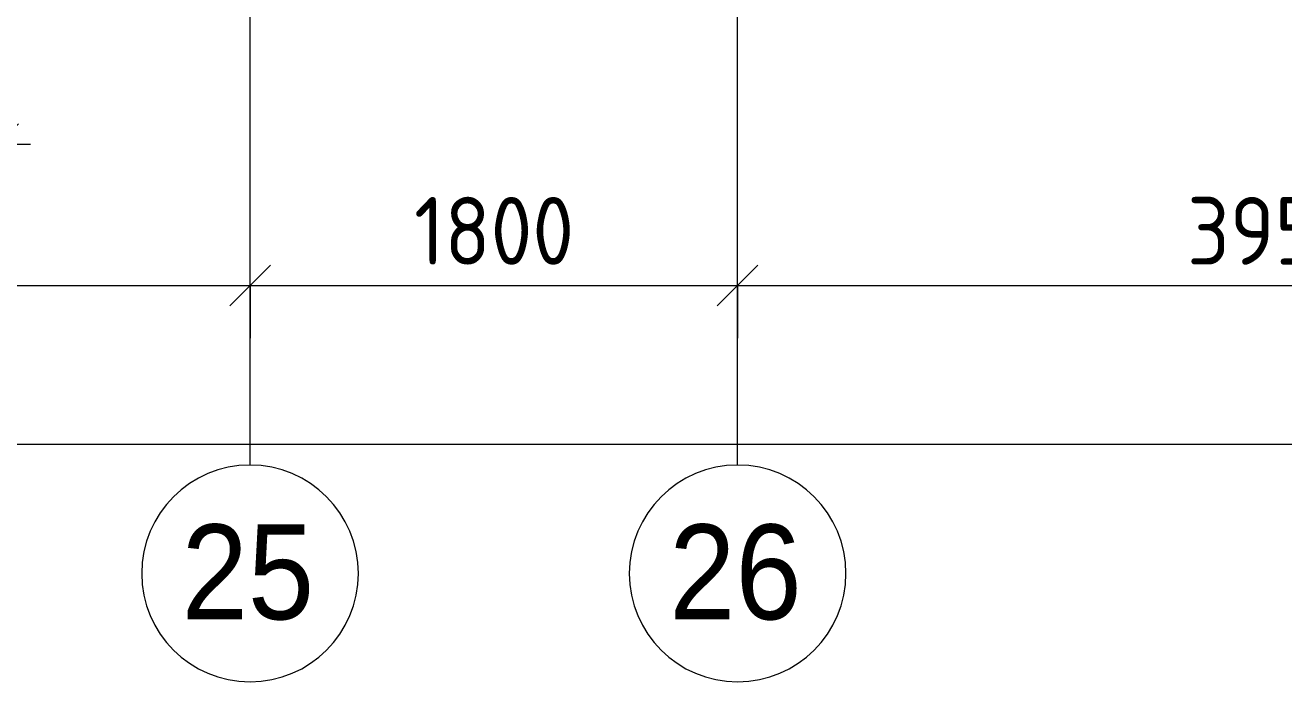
# Model space of a CAD drawing. Header units: millimetres. Extents: x 957 to 67880, y -2706 to 27400.
# Drawn here: x 34500 to 39147, y -2706 to -283 of the extents above; entities that cross this region are included whole.
import ezdxf

# ---------------------------------------------------------------- set-up
doc = ezdxf.new("R2010")
doc.units = ezdxf.units.MM
for name, color, linetype, lineweight in [('A-ANNO-DIMS', 7, 'Continuous', 9), ('A-ANNO-DIMS-100', 7, 'Continuous', 9), ('Оси', 7, 'Continuous', 9), ('Оси-1', 7, 'Continuous', 20)]:
    doc.layers.add(name, color=color, linetype=linetype, lineweight=lineweight)
doc.styles.add('Arial', font='arial.ttf', dxfattribs={"width": 0.9, "height": 350})
doc.styles.add('ISOCPEUR_2', font='isocpeur.ttf', dxfattribs={"width": 0.9, "height": 250})
doc.styles.add('ISOCPEUR_3', font='isocpeur.ttf', dxfattribs={"width": 0.9, "height": 200})
doc.dimstyles.new('ISO-2_0_0_9К_Средний_округл2', dxfattribs={"dimscale": 304.8, "dimtxt": 199.196235, "dimasz": 0.492126, "dimexe": 0.393701, "dimexo": 0, "dimgap": 0, "dimtad": 1, "dimdec": 0, "dimrnd": 10, "dimzin": 0, "dimdsep": 46, "dimtxsty": 'ISOCPEUR_3', "dimblk1": 'OBLIQUE', "dimblk2": 'OBLIQUE', "dimsah": 1, "dimcen": 0.09, "dimdle": 0.393701, "dimazin": 0, "dimtfac": 1, "dimtdec": 4, "dimtix": 1, "dimtmove": 0, "dimatfit": 3, "dimfxl": 1, "dimtvp": 1, "dimtolj": 1, "dimtzin": 0, "dimarcsym": 2})
doc.dimstyles.new('ISO-2_5_0_9К_БОЛЬШОЙ', dxfattribs={"dimscale": 304.8, "dimtxt": 248.995294, "dimasz": 0.492126, "dimexe": 0.393701, "dimexo": 0.984252, "dimgap": 0, "dimtad": 1, "dimdec": 0, "dimrnd": 10, "dimzin": 0, "dimdsep": 46, "dimtxsty": 'ISOCPEUR_2', "dimblk1": 'OBLIQUE', "dimblk2": 'OBLIQUE', "dimsah": 1, "dimcen": 0.09, "dimdle": 0.393701, "dimazin": 0, "dimtfac": 1, "dimtdec": 4, "dimtix": 1, "dimtmove": 0, "dimatfit": 3, "dimfxl": 1, "dimtvp": 1, "dimtolj": 1, "dimtzin": 0, "dimarcsym": 2})

# ---------------------------------------------------------------- blocks, each defined once
blk = doc.blocks.new('Ось сетки - D8-29747960-План расстановки мебели и оборудования 3 этажа в осях 23-33')
at = {"layer": 'Оси-1'}
for start, end in [(360, 180), (180, 360)]:
    blk.add_arc((0, 0), 4, start, end, dxfattribs=at)
blk = doc.blocks.new('DIMBLOCK21-План расстановки мебели и оборудования 3 этажа в осях 23-33')
at = {"layer": 'A-ANNO-DIMS-100'}
for p, q in [((33500.5, -308), (33500.5, -842.6)), ((33500.5, -722.6), (33500.5, -308)), ((34400.5, -308), (34400.5, -842.6)), ((34400.5, -722.6), (34400.5, -308)), ((33380.5, -722.6), (34520.5, -722.6))]:
    blk.add_line(p, q, dxfattribs=at)
at = {"layer": 'A-ANNO-DIMS-100', "lineweight": 20}
for p, q in [((33500.5, -722.6), (33575.5, -647.6)), ((34400.5, -722.6), (34475.5, -647.6)), ((33500.5, -722.6), (33425.5, -797.6)), ((34400.5, -722.6), (34325.5, -797.6))]:
    blk.add_line(p, q, dxfattribs=at)
at = {"layer": 'A-ANNO-DIMS-100', "color": 0, "insert": (33760.8, -461.3), "char_height": 200, "width": 455.087, "attachment_point": 1, "line_spacing_factor": 1.149209, "style": 'ISOCPEUR_3'}
blk.add_mtext('900', dxfattribs=at)
blk = doc.blocks.new('_Oblique')
at = {"color": 0, "linetype": 'ByBlock', "lineweight": -2}
blk.add_line((-0.5, -0.5), (0.5, 0.5), dxfattribs=at)
blk = doc.blocks.new('DIMBLOCK46-План расстановки мебели и оборудования 3 этажа в осях 23-33')
at = {"layer": 'A-ANNO-DIMS-100'}
for p, q in [((31830.5, -1437.5), (31830.5, -1123.6)), ((35330.5, -1437.5), (35330.5, -1123.6)), ((31830.5, -1243.6), (35330.5, -1243.6)), ((31830.5, -1243.6), (31830.5, -1437.5)), ((35330.5, -1243.6), (35330.5, -1437.5))]:
    blk.add_line(p, q, dxfattribs=at)
at = {"layer": 'A-ANNO-DIMS-100', "lineweight": 20}
for p, q in [((31830.5, -1243.6), (31905.5, -1168.6)), ((35330.5, -1243.6), (35405.5, -1168.6)), ((31830.5, -1243.6), (31755.5, -1318.6)), ((35330.5, -1243.6), (35255.5, -1318.6))]:
    blk.add_line(p, q, dxfattribs=at)
at = {"layer": 'A-ANNO-DIMS-100', "color": 0, "insert": (33264.4, -917), "char_height": 250, "width": 758.478, "attachment_point": 1, "line_spacing_factor": 1.149209, "style": 'ISOCPEUR_2'}
blk.add_mtext('3500', dxfattribs=at)
blk = doc.blocks.new('DIMBLOCK47-План расстановки мебели и оборудования 3 этажа в осях 23-33')
at = {"layer": 'A-ANNO-DIMS-100'}
for p, q in [((35330.5, -1437.5), (35330.5, -1123.6)), ((37130.5, -1437.5), (37130.5, -1123.6)), ((35330.5, -1243.6), (37130.5, -1243.6)), ((35330.5, -1243.6), (35330.5, -1437.5)), ((37130.5, -1243.6), (37130.5, -1437.5))]:
    blk.add_line(p, q, dxfattribs=at)
at = {"layer": 'A-ANNO-DIMS-100', "lineweight": 20}
for p, q in [((35330.5, -1243.6), (35405.5, -1168.6)), ((37130.5, -1243.6), (37205.5, -1168.6)), ((35330.5, -1243.6), (35255.5, -1318.6)), ((37130.5, -1243.6), (37055.5, -1318.6))]:
    blk.add_line(p, q, dxfattribs=at)
at = {"layer": 'A-ANNO-DIMS-100', "color": 0, "insert": (35936, -917), "char_height": 250, "width": 706.764, "attachment_point": 1, "line_spacing_factor": 1.149209, "style": 'ISOCPEUR_2'}
blk.add_mtext('1800', dxfattribs=at)
blk = doc.blocks.new('DIMBLOCK48-План расстановки мебели и оборудования 3 этажа в осях 23-33')
at = {"layer": 'A-ANNO-DIMS-100'}
for p, q in [((37130.5, -1437.5), (37130.5, -1123.6)), ((41080.5, -1437.5), (41080.5, -1123.6)), ((37130.5, -1243.6), (41080.5, -1243.6)), ((37130.5, -1243.6), (37130.5, -1437.5)), ((41080.5, -1243.6), (41080.5, -1437.5))]:
    blk.add_line(p, q, dxfattribs=at)
at = {"layer": 'A-ANNO-DIMS-100', "lineweight": 20}
for p, q in [((37130.5, -1243.6), (37205.5, -1168.6)), ((41080.5, -1243.6), (41155.5, -1168.6)), ((37130.5, -1243.6), (37055.5, -1318.6)), ((41080.5, -1243.6), (41005.5, -1318.6))]:
    blk.add_line(p, q, dxfattribs=at)
at = {"layer": 'A-ANNO-DIMS-100', "color": 0, "insert": (38789.4, -917), "char_height": 250, "width": 758.478, "attachment_point": 1, "line_spacing_factor": 1.149209, "style": 'ISOCPEUR_2'}
blk.add_mtext('3950', dxfattribs=at)
blk = doc.blocks.new('DIMBLOCK56-План расстановки мебели и оборудования 3 этажа в осях 23-33')
at = {"layer": 'A-ANNO-DIMS-100'}
for p, q in [((27030.5, -2022.9), (27030.5, -1709)), ((67480.5, -2022.9), (67480.5, -1709)), ((26910.5, -1829), (67600.5, -1829)), ((27030.5, -1829), (27030.5, -2022.9)), ((67480.5, -1829), (67480.5, -2022.9))]:
    blk.add_line(p, q, dxfattribs=at)
at = {"layer": 'A-ANNO-DIMS-100', "lineweight": 20}
for p, q in [((27030.5, -1829), (27105.5, -1754)), ((67480.5, -1829), (67555.5, -1754)), ((27030.5, -1829), (26955.5, -1904)), ((67480.5, -1829), (67405.5, -1904))]:
    blk.add_line(p, q, dxfattribs=at)
at = {"layer": 'A-ANNO-DIMS-100', "color": 0, "insert": (46836.5, -1502.3), "char_height": 250, "width": 1005.558, "attachment_point": 1, "line_spacing_factor": 1.149209, "style": 'ISOCPEUR_2'}
blk.add_mtext('40450', dxfattribs=at)

msp = doc.modelspace()

# ---------------------------------------------------------------- linework, layer by layer
at = {"layer": 'Оси'}
for p, q in [((35330.5, -1906.3), (35330.5, 593.7)), ((37130.5, -1906.3), (37130.5, 593.7))]:
    msp.add_line(p, q, dxfattribs=at)

# ---------------------------------------------------------------- block references
at = {"layer": 'Оси-1', "xscale": 99.99999999999993, "yscale": 99.99999999999993, "zscale": 99.99999999999993}
for p in [(35330.5, -2306.3), (37130.5, -2306.3)]:
    msp.add_blockref('Ось сетки - D8-29747960-План расстановки мебели и оборудования 3 этажа в осях 23-33', p, dxfattribs=at)

# ---------------------------------------------------------------- texts
at = {"layer": 'Оси', "char_height": 350, "width": 606.076, "attachment_point": 1, "style": 'Arial'}
for s, insert in [('25', (35077.8, -2125.6)), ('26', (36877.8, -2125.6))]:
    msp.add_mtext(s, dxfattribs=dict(at, insert=insert))

# ---------------------------------------------------------------- dimensions: what is measured, and where the dimension line sits
at = {"layer": 'A-ANNO-DIMS'}
for base, p1, p2, dimstyle, override, picture, middle in [((34400.5, -722.6), (33500.5, -308), (34400.5, -308), 'ISO-2_0_0_9К_Средний_округл2', {"dimpost": '<>', "dimfxl": 900}, 'DIMBLOCK21-План расстановки мебели и оборудования 3 этажа в осях 23-33', (33950.5, -622.6)), ((35330.5, -1243.6), (31830.5, -1137.5), (35330.5, -1137.5), 'ISO-2_5_0_9К_БОЛЬШОЙ', {"dimpost": '<>', "dimfxl": 3500}, 'DIMBLOCK46-План расстановки мебели и оборудования 3 этажа в осях 23-33', (33580.5, -1118.6)), ((37130.5, -1243.6), (35330.5, -1137.5), (37130.5, -1137.5), 'ISO-2_5_0_9К_БОЛЬШОЙ', {"dimpost": '<>', "dimfxl": 1800}, 'DIMBLOCK47-План расстановки мебели и оборудования 3 этажа в осях 23-33', (36230.5, -1118.6)), ((41080.5, -1243.6), (37130.5, -1137.5), (41080.5, -1137.5), 'ISO-2_5_0_9К_БОЛЬШОЙ', {"dimpost": '<>', "dimfxl": 3950}, 'DIMBLOCK48-План расстановки мебели и оборудования 3 этажа в осях 23-33', (39105.5, -1118.6)), ((67480.5, -1829), (27030.5, -1722.9), (67480.5, -1722.9), 'ISO-2_5_0_9К_БОЛЬШОЙ', {"dimpost": '<>', "dimfxl": 40450}, 'DIMBLOCK56-План расстановки мебели и оборудования 3 этажа в осях 23-33', (47255.5, -1704))]:
    dim = msp.add_linear_dim(base=base, p1=p1, p2=p2, dimstyle=dimstyle, override=override, dxfattribs=at)
    dim.commit()
    dim.dimension.update_dxf_attribs({"geometry": picture, "text_midpoint": middle})

doc.saveas('drawing.dxf')
